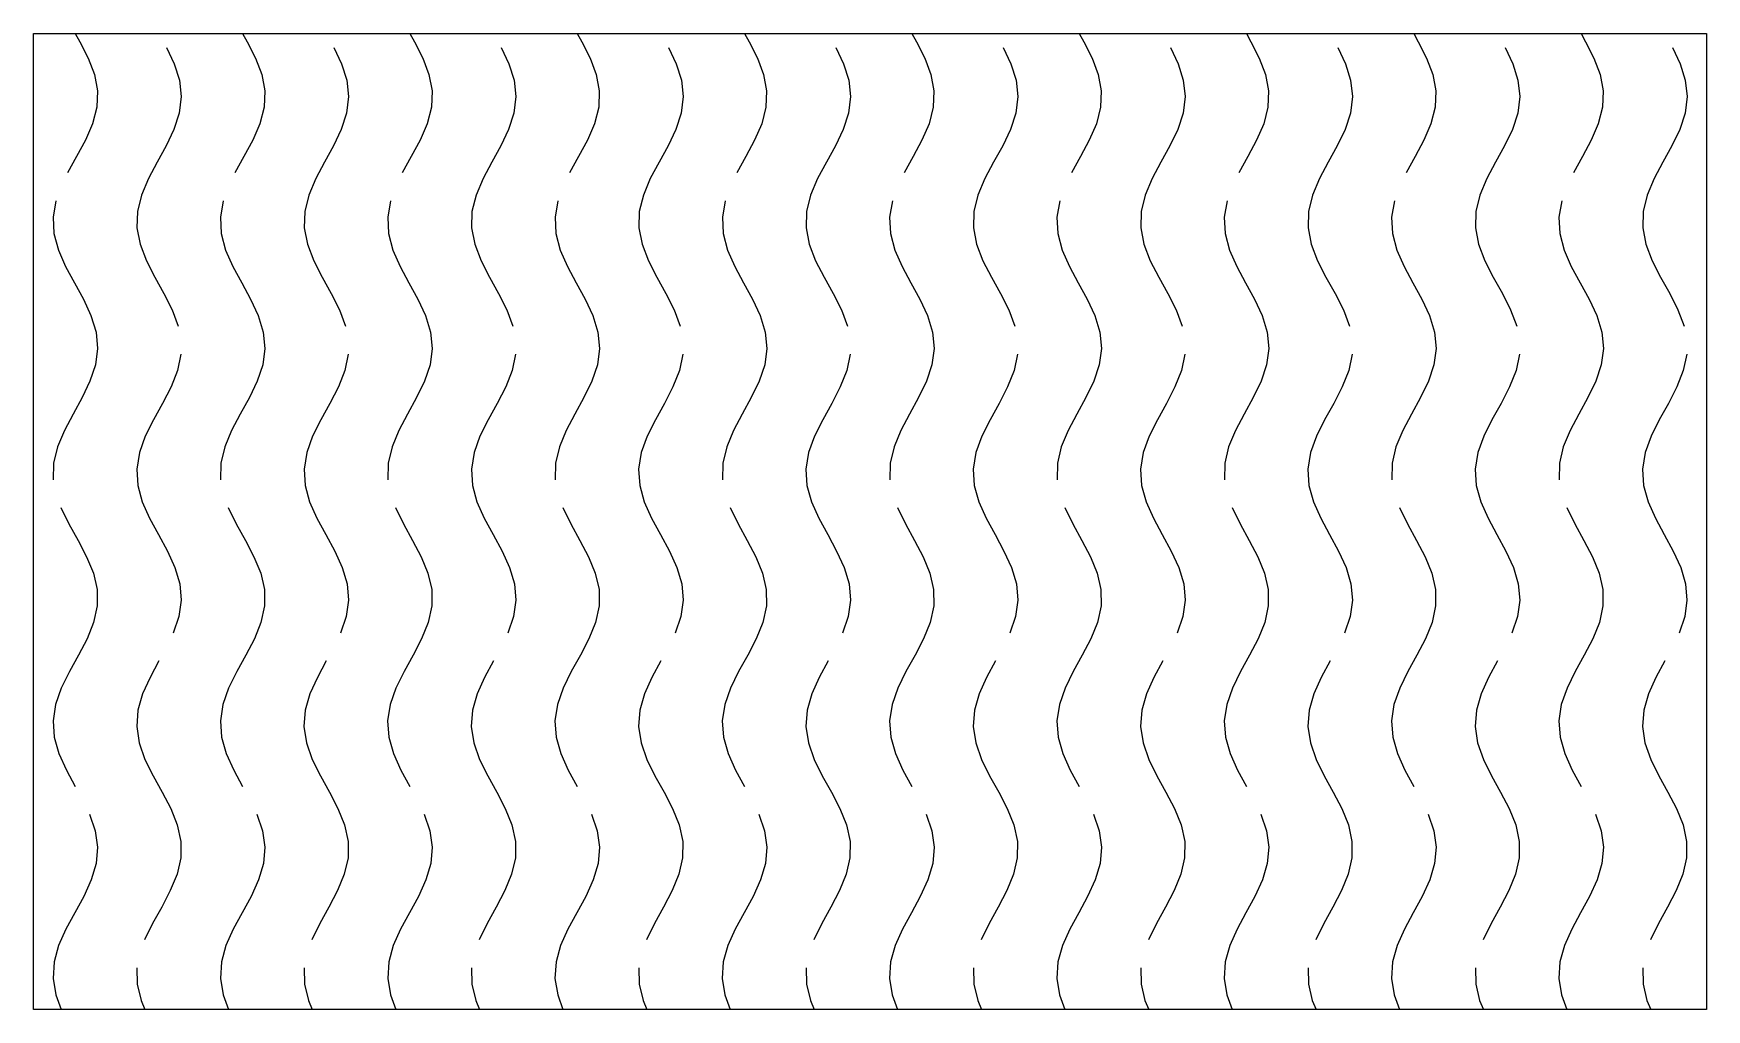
# Model space of a CAD drawing. Header units: millimetres. Extents: x 0 to 120, y 0 to 70.
import ezdxf

# ---------------------------------------------------------------- set-up
doc = ezdxf.new("R2010")
doc.units = ezdxf.units.MM
doc.layers.add('CUT', color=1, linetype='CONTINUOUS')

msp = doc.modelspace()

# ---------------------------------------------------------------- linework, layer by layer
at = {"layer": 'CUT'}
for points in [[(0, 70), (120, 70), (120, 0), (0, 0), (0, 70)], [(3, 70), (3.3262, 69.4118), (3.9244, 68.2353), (4.3689, 67.0588), (4.5858, 65.8824), (4.5389, 64.7059), (4.2362, 63.5294), (3.7278, 62.3529), (3.0985, 61.1765), (2.4528, 60)], [(15, 70), (15.3262, 69.4118), (15.9244, 68.2353), (16.3689, 67.0588), (16.5858, 65.8824), (16.5389, 64.7059), (16.2362, 63.5294), (15.7278, 62.3529), (15.0985, 61.1765), (14.4528, 60)], [(27, 70), (27.3262, 69.4118), (27.9244, 68.2353), (28.3689, 67.0588), (28.5858, 65.8824), (28.5389, 64.7059), (28.2362, 63.5294), (27.7278, 62.3529), (27.0985, 61.1765), (26.4528, 60)], [(39, 70), (39.3262, 69.4118), (39.9244, 68.2353), (40.3689, 67.0588), (40.5858, 65.8824), (40.5389, 64.7059), (40.2362, 63.5294), (39.7278, 62.3529), (39.0985, 61.1765), (38.4528, 60)], [(51, 70), (51.3262, 69.4118), (51.9244, 68.2353), (52.3689, 67.0588), (52.5858, 65.8824), (52.5389, 64.7059), (52.2362, 63.5294), (51.7278, 62.3529), (51.0985, 61.1765), (50.4528, 60)], [(63, 70), (63.3262, 69.4118), (63.9244, 68.2353), (64.3689, 67.0588), (64.5858, 65.8824), (64.5389, 64.7059), (64.2362, 63.5294), (63.7278, 62.3529), (63.0985, 61.1765), (62.4528, 60)], [(75, 70), (75.3262, 69.4118), (75.9244, 68.2353), (76.3689, 67.0588), (76.5858, 65.8824), (76.5389, 64.7059), (76.2362, 63.5294), (75.7278, 62.3529), (75.0985, 61.1765), (74.4528, 60)], [(87, 70), (87.3262, 69.4118), (87.9244, 68.2353), (88.3689, 67.0588), (88.5858, 65.8824), (88.5389, 64.7059), (88.2362, 63.5294), (87.7278, 62.3529), (87.0985, 61.1765), (86.4528, 60)], [(99, 70), (99.3262, 69.4118), (99.9244, 68.2353), (100.3689, 67.0588), (100.5858, 65.8824), (100.5389, 64.7059), (100.2362, 63.5294), (99.7278, 62.3529), (99.0985, 61.1765), (98.4528, 60)], [(111, 70), (111.3262, 69.4118), (111.9244, 68.2353), (112.3689, 67.0588), (112.5858, 65.8824), (112.5389, 64.7059), (112.2362, 63.5294), (111.7278, 62.3529), (111.0985, 61.1765), (110.4528, 60)], [(9.5472, 69), (10.102, 67.8235), (10.4734, 66.6471), (10.5999, 65.4706), (10.4603, 64.2941), (10.0779, 63.1176), (9.5162, 61.9412), (8.8687, 60.7647), (8.2431, 59.5882), (7.7432, 58.4118), (7.4524, 57.2353), (7.4189, 56.0588), (7.6484, 54.8824), (8.1026, 53.7059), (8.706, 52.5294), (9.3583, 51.3529), (9.9511, 50.1765), (10.3856, 49)], [(21.5472, 69), (22.102, 67.8235), (22.4734, 66.6471), (22.5999, 65.4706), (22.4603, 64.2941), (22.0779, 63.1176), (21.5162, 61.9412), (20.8687, 60.7647), (20.2431, 59.5882), (19.7432, 58.4118), (19.4524, 57.2353), (19.4189, 56.0588), (19.6484, 54.8824), (20.1026, 53.7059), (20.706, 52.5294), (21.3583, 51.3529), (21.9511, 50.1765), (22.3856, 49)], [(33.5472, 69), (34.102, 67.8235), (34.4734, 66.6471), (34.5999, 65.4706), (34.4603, 64.2941), (34.0779, 63.1176), (33.5162, 61.9412), (32.8687, 60.7647), (32.2431, 59.5882), (31.7432, 58.4118), (31.4524, 57.2353), (31.4189, 56.0588), (31.6484, 54.8824), (32.1026, 53.7059), (32.706, 52.5294), (33.3583, 51.3529), (33.9511, 50.1765), (34.3856, 49)], [(45.5472, 69), (46.102, 67.8235), (46.4734, 66.6471), (46.5999, 65.4706), (46.4603, 64.2941), (46.0779, 63.1176), (45.5162, 61.9412), (44.8687, 60.7647), (44.2431, 59.5882), (43.7432, 58.4118), (43.4524, 57.2353), (43.4189, 56.0588), (43.6484, 54.8824), (44.1026, 53.7059), (44.706, 52.5294), (45.3583, 51.3529), (45.9511, 50.1765), (46.3856, 49)], [(57.5472, 69), (58.102, 67.8235), (58.4734, 66.6471), (58.5999, 65.4706), (58.4603, 64.2941), (58.0779, 63.1176), (57.5162, 61.9412), (56.8687, 60.7647), (56.2431, 59.5882), (55.7432, 58.4118), (55.4524, 57.2353), (55.4189, 56.0588), (55.6484, 54.8824), (56.1026, 53.7059), (56.706, 52.5294), (57.3583, 51.3529), (57.9511, 50.1765), (58.3856, 49)], [(69.5472, 69), (70.102, 67.8235), (70.4734, 66.6471), (70.5999, 65.4706), (70.4603, 64.2941), (70.0779, 63.1176), (69.5162, 61.9412), (68.8687, 60.7647), (68.2431, 59.5882), (67.7432, 58.4118), (67.4524, 57.2353), (67.4189, 56.0588), (67.6484, 54.8824), (68.1026, 53.7059), (68.706, 52.5294), (69.3583, 51.3529), (69.9511, 50.1765), (70.3856, 49)], [(81.5472, 69), (82.102, 67.8235), (82.4734, 66.6471), (82.5999, 65.4706), (82.4603, 64.2941), (82.0779, 63.1176), (81.5162, 61.9412), (80.8687, 60.7647), (80.2431, 59.5882), (79.7432, 58.4118), (79.4524, 57.2353), (79.4189, 56.0588), (79.6484, 54.8824), (80.1026, 53.7059), (80.706, 52.5294), (81.3583, 51.3529), (81.9511, 50.1765), (82.3856, 49)], [(93.5472, 69), (94.102, 67.8235), (94.4734, 66.6471), (94.5999, 65.4706), (94.4603, 64.2941), (94.0779, 63.1176), (93.5162, 61.9412), (92.8687, 60.7647), (92.2431, 59.5882), (91.7432, 58.4118), (91.4524, 57.2353), (91.4189, 56.0588), (91.6484, 54.8824), (92.1026, 53.7059), (92.706, 52.5294), (93.3583, 51.3529), (93.9511, 50.1765), (94.3856, 49)], [(105.5472, 69), (106.102, 67.8235), (106.4734, 66.6471), (106.5999, 65.4706), (106.4603, 64.2941), (106.0779, 63.1176), (105.5162, 61.9412), (104.8687, 60.7647), (104.2431, 59.5882), (103.7432, 58.4118), (103.4524, 57.2353), (103.4189, 56.0588), (103.6484, 54.8824), (104.1026, 53.7059), (104.706, 52.5294), (105.3583, 51.3529), (105.9511, 50.1765), (106.3856, 49)], [(117.5472, 69), (118.102, 67.8235), (118.4734, 66.6471), (118.5999, 65.4706), (118.4603, 64.2941), (118.0779, 63.1176), (117.5162, 61.9412), (116.8687, 60.7647), (116.2431, 59.5882), (115.7432, 58.4118), (115.4524, 57.2353), (115.4189, 56.0588), (115.6484, 54.8824), (116.1026, 53.7059), (116.706, 52.5294), (117.3583, 51.3529), (117.9511, 50.1765), (118.3856, 49)], [(1.6144, 58), (1.4102, 56.8235), (1.4704, 55.6471), (1.785, 54.4706), (2.3016, 53.2941), (2.9343, 52.1176), (3.578, 50.9412), (4.1255, 49.7647), (4.4859, 48.5882), (4.5992, 47.4118), (4.4466, 46.2353), (4.0534, 45.0588), (3.485, 43.8824), (2.836, 42.7059), (2.2143, 41.5294), (1.7232, 40.3529), (1.4444, 39.1765), (1.4243, 38)], [(13.6144, 58), (13.4102, 56.8235), (13.4704, 55.6471), (13.785, 54.4706), (14.3016, 53.2941), (14.9343, 52.1176), (15.578, 50.9412), (16.1255, 49.7647), (16.4859, 48.5882), (16.5992, 47.4118), (16.4466, 46.2353), (16.0534, 45.0588), (15.485, 43.8824), (14.836, 42.7059), (14.2143, 41.5294), (13.7232, 40.3529), (13.4444, 39.1765), (13.4243, 38)], [(25.6144, 58), (25.4102, 56.8235), (25.4704, 55.6471), (25.785, 54.4706), (26.3016, 53.2941), (26.9343, 52.1176), (27.578, 50.9412), (28.1255, 49.7647), (28.4859, 48.5882), (28.5992, 47.4118), (28.4466, 46.2353), (28.0534, 45.0588), (27.485, 43.8824), (26.836, 42.7059), (26.2143, 41.5294), (25.7232, 40.3529), (25.4444, 39.1765), (25.4243, 38)], [(37.6144, 58), (37.4102, 56.8235), (37.4704, 55.6471), (37.785, 54.4706), (38.3016, 53.2941), (38.9343, 52.1176), (39.578, 50.9412), (40.1255, 49.7647), (40.4859, 48.5882), (40.5992, 47.4118), (40.4466, 46.2353), (40.0534, 45.0588), (39.485, 43.8824), (38.836, 42.7059), (38.2143, 41.5294), (37.7232, 40.3529), (37.4444, 39.1765), (37.4243, 38)], [(49.6144, 58), (49.4102, 56.8235), (49.4704, 55.6471), (49.785, 54.4706), (50.3016, 53.2941), (50.9343, 52.1176), (51.578, 50.9412), (52.1255, 49.7647), (52.4859, 48.5882), (52.5992, 47.4118), (52.4466, 46.2353), (52.0534, 45.0588), (51.485, 43.8824), (50.836, 42.7059), (50.2143, 41.5294), (49.7232, 40.3529), (49.4444, 39.1765), (49.4243, 38)], [(61.6144, 58), (61.4102, 56.8235), (61.4704, 55.6471), (61.785, 54.4706), (62.3016, 53.2941), (62.9343, 52.1176), (63.578, 50.9412), (64.1255, 49.7647), (64.4859, 48.5882), (64.5992, 47.4118), (64.4466, 46.2353), (64.0534, 45.0588), (63.485, 43.8824), (62.836, 42.7059), (62.2143, 41.5294), (61.7232, 40.3529), (61.4444, 39.1765), (61.4243, 38)], [(73.6144, 58), (73.4102, 56.8235), (73.4704, 55.6471), (73.785, 54.4706), (74.3016, 53.2941), (74.9343, 52.1176), (75.578, 50.9412), (76.1255, 49.7647), (76.4859, 48.5882), (76.5992, 47.4118), (76.4466, 46.2353), (76.0534, 45.0588), (75.485, 43.8824), (74.836, 42.7059), (74.2143, 41.5294), (73.7232, 40.3529), (73.4444, 39.1765), (73.4243, 38)], [(85.6144, 58), (85.4102, 56.8235), (85.4704, 55.6471), (85.785, 54.4706), (86.3016, 53.2941), (86.9343, 52.1176), (87.578, 50.9412), (88.1255, 49.7647), (88.4859, 48.5882), (88.5992, 47.4118), (88.4466, 46.2353), (88.0534, 45.0588), (87.485, 43.8824), (86.836, 42.7059), (86.2143, 41.5294), (85.7232, 40.3529), (85.4444, 39.1765), (85.4243, 38)], [(97.6144, 58), (97.4102, 56.8235), (97.4704, 55.6471), (97.785, 54.4706), (98.3016, 53.2941), (98.9343, 52.1176), (99.578, 50.9412), (100.1255, 49.7647), (100.4859, 48.5882), (100.5992, 47.4118), (100.4466, 46.2353), (100.0534, 45.0588), (99.485, 43.8824), (98.836, 42.7059), (98.2143, 41.5294), (97.7232, 40.3529), (97.4444, 39.1765), (97.4243, 38)], [(109.6144, 58), (109.4102, 56.8235), (109.4704, 55.6471), (109.785, 54.4706), (110.3016, 53.2941), (110.9343, 52.1176), (111.578, 50.9412), (112.1255, 49.7647), (112.4859, 48.5882), (112.5992, 47.4118), (112.4466, 46.2353), (112.0534, 45.0588), (111.485, 43.8824), (110.836, 42.7059), (110.2143, 41.5294), (109.7232, 40.3529), (109.4444, 39.1765), (109.4243, 38)], [(10.5757, 47), (10.3338, 45.8235), (9.87, 44.6471), (9.2616, 43.4706), (8.6097, 42.2941), (8.0227, 41.1176), (7.5982, 39.9412), (7.4068, 38.7647), (7.4804, 37.5882), (7.8066, 36.4118), (8.3313, 35.2353), (8.9671, 34.0588), (9.6085, 32.8824), (10.1487, 31.7059), (10.4978, 30.5294), (10.5979, 29.3529), (10.4323, 28.1765), (10.0285, 27)], [(22.5757, 47), (22.3338, 45.8235), (21.87, 44.6471), (21.2616, 43.4706), (20.6097, 42.2941), (20.0227, 41.1176), (19.5982, 39.9412), (19.4068, 38.7647), (19.4804, 37.5882), (19.8066, 36.4118), (20.3313, 35.2353), (20.9671, 34.0588), (21.6085, 32.8824), (22.1487, 31.7059), (22.4978, 30.5294), (22.5979, 29.3529), (22.4323, 28.1765), (22.0285, 27)], [(34.5757, 47), (34.3338, 45.8235), (33.87, 44.6471), (33.2616, 43.4706), (32.6097, 42.2941), (32.0227, 41.1176), (31.5982, 39.9412), (31.4068, 38.7647), (31.4804, 37.5882), (31.8066, 36.4118), (32.3313, 35.2353), (32.9671, 34.0588), (33.6085, 32.8824), (34.1487, 31.7059), (34.4978, 30.5294), (34.5979, 29.3529), (34.4323, 28.1765), (34.0285, 27)], [(46.5757, 47), (46.3338, 45.8235), (45.87, 44.6471), (45.2616, 43.4706), (44.6097, 42.2941), (44.0227, 41.1176), (43.5982, 39.9412), (43.4068, 38.7647), (43.4804, 37.5882), (43.8066, 36.4118), (44.3313, 35.2353), (44.9671, 34.0588), (45.6085, 32.8824), (46.1487, 31.7059), (46.4978, 30.5294), (46.5979, 29.3529), (46.4323, 28.1765), (46.0285, 27)], [(58.5757, 47), (58.3338, 45.8235), (57.87, 44.6471), (57.2616, 43.4706), (56.6097, 42.2941), (56.0227, 41.1176), (55.5982, 39.9412), (55.4068, 38.7647), (55.4804, 37.5882), (55.8066, 36.4118), (56.3313, 35.2353), (56.9671, 34.0588), (57.6085, 32.8824), (58.1487, 31.7059), (58.4978, 30.5294), (58.5979, 29.3529), (58.4323, 28.1765), (58.0285, 27)], [(70.5757, 47), (70.3338, 45.8235), (69.87, 44.6471), (69.2616, 43.4706), (68.6097, 42.2941), (68.0227, 41.1176), (67.5982, 39.9412), (67.4068, 38.7647), (67.4804, 37.5882), (67.8066, 36.4118), (68.3313, 35.2353), (68.9671, 34.0588), (69.6085, 32.8824), (70.1487, 31.7059), (70.4978, 30.5294), (70.5979, 29.3529), (70.4323, 28.1765), (70.0285, 27)], [(82.5757, 47), (82.3338, 45.8235), (81.87, 44.6471), (81.2616, 43.4706), (80.6097, 42.2941), (80.0227, 41.1176), (79.5982, 39.9412), (79.4068, 38.7647), (79.4804, 37.5882), (79.8066, 36.4118), (80.3313, 35.2353), (80.9671, 34.0588), (81.6085, 32.8824), (82.1487, 31.7059), (82.4978, 30.5294), (82.5979, 29.3529), (82.4323, 28.1765), (82.0285, 27)], [(94.5757, 47), (94.3338, 45.8235), (93.87, 44.6471), (93.2616, 43.4706), (92.6097, 42.2941), (92.0227, 41.1176), (91.5982, 39.9412), (91.4068, 38.7647), (91.4804, 37.5882), (91.8066, 36.4118), (92.3313, 35.2353), (92.9671, 34.0588), (93.6085, 32.8824), (94.1487, 31.7059), (94.4978, 30.5294), (94.5979, 29.3529), (94.4323, 28.1765), (94.0285, 27)], [(106.5757, 47), (106.3338, 45.8235), (105.87, 44.6471), (105.2616, 43.4706), (104.6097, 42.2941), (104.0227, 41.1176), (103.5982, 39.9412), (103.4068, 38.7647), (103.4804, 37.5882), (103.8066, 36.4118), (104.3313, 35.2353), (104.9671, 34.0588), (105.6085, 32.8824), (106.1487, 31.7059), (106.4978, 30.5294), (106.5979, 29.3529), (106.4323, 28.1765), (106.0285, 27)], [(118.5757, 47), (118.3338, 45.8235), (117.87, 44.6471), (117.2616, 43.4706), (116.6097, 42.2941), (116.0227, 41.1176), (115.5982, 39.9412), (115.4068, 38.7647), (115.4804, 37.5882), (115.8066, 36.4118), (116.3313, 35.2353), (116.9671, 34.0588), (117.6085, 32.8824), (118.1487, 31.7059), (118.4978, 30.5294), (118.5979, 29.3529), (118.4323, 28.1765), (118.0285, 27)], [(1.9715, 36), (2.5464, 34.8235), (3.1966, 33.6471), (3.8142, 32.4706), (4.2964, 31.2941), (4.563, 30.1176), (4.5697, 28.9412), (4.3153, 27.7647), (3.8423, 26.5882), (3.2292, 25.4118), (2.578, 24.2353), (1.9969, 23.0588), (1.5827, 21.8824), (1.4041, 20.7059), (1.491, 19.5294), (1.8287, 18.3529), (2.3612, 17.1765), (3, 16)], [(13.9715, 36), (14.5464, 34.8235), (15.1966, 33.6471), (15.8142, 32.4706), (16.2964, 31.2941), (16.563, 30.1176), (16.5697, 28.9412), (16.3153, 27.7647), (15.8423, 26.5882), (15.2292, 25.4118), (14.578, 24.2353), (13.9969, 23.0588), (13.5827, 21.8824), (13.4041, 20.7059), (13.491, 19.5294), (13.8287, 18.3529), (14.3612, 17.1765), (15, 16)], [(25.9715, 36), (26.5464, 34.8235), (27.1966, 33.6471), (27.8142, 32.4706), (28.2964, 31.2941), (28.563, 30.1176), (28.5697, 28.9412), (28.3153, 27.7647), (27.8423, 26.5882), (27.2292, 25.4118), (26.578, 24.2353), (25.9969, 23.0588), (25.5827, 21.8824), (25.4041, 20.7059), (25.491, 19.5294), (25.8287, 18.3529), (26.3612, 17.1765), (27, 16)], [(37.9715, 36), (38.5464, 34.8235), (39.1966, 33.6471), (39.8142, 32.4706), (40.2964, 31.2941), (40.563, 30.1176), (40.5697, 28.9412), (40.3153, 27.7647), (39.8423, 26.5882), (39.2292, 25.4118), (38.578, 24.2353), (37.9969, 23.0588), (37.5827, 21.8824), (37.4041, 20.7059), (37.491, 19.5294), (37.8287, 18.3529), (38.3612, 17.1765), (39, 16)], [(49.9715, 36), (50.5464, 34.8235), (51.1966, 33.6471), (51.8142, 32.4706), (52.2964, 31.2941), (52.563, 30.1176), (52.5697, 28.9412), (52.3153, 27.7647), (51.8423, 26.5882), (51.2292, 25.4118), (50.578, 24.2353), (49.9969, 23.0588), (49.5827, 21.8824), (49.4041, 20.7059), (49.491, 19.5294), (49.8287, 18.3529), (50.3612, 17.1765), (51, 16)], [(61.9715, 36), (62.5464, 34.8235), (63.1966, 33.6471), (63.8142, 32.4706), (64.2964, 31.2941), (64.563, 30.1176), (64.5697, 28.9412), (64.3153, 27.7647), (63.8423, 26.5882), (63.2292, 25.4118), (62.578, 24.2353), (61.9969, 23.0588), (61.5827, 21.8824), (61.4041, 20.7059), (61.491, 19.5294), (61.8287, 18.3529), (62.3612, 17.1765), (63, 16)], [(73.9715, 36), (74.5464, 34.8235), (75.1966, 33.6471), (75.8142, 32.4706), (76.2964, 31.2941), (76.563, 30.1176), (76.5697, 28.9412), (76.3153, 27.7647), (75.8423, 26.5882), (75.2292, 25.4118), (74.578, 24.2353), (73.9969, 23.0588), (73.5827, 21.8824), (73.4041, 20.7059), (73.491, 19.5294), (73.8287, 18.3529), (74.3612, 17.1765), (75, 16)], [(85.9715, 36), (86.5464, 34.8235), (87.1966, 33.6471), (87.8142, 32.4706), (88.2964, 31.2941), (88.563, 30.1176), (88.5697, 28.9412), (88.3153, 27.7647), (87.8423, 26.5882), (87.2292, 25.4118), (86.578, 24.2353), (85.9969, 23.0588), (85.5827, 21.8824), (85.4041, 20.7059), (85.491, 19.5294), (85.8287, 18.3529), (86.3612, 17.1765), (87, 16)], [(97.9715, 36), (98.5464, 34.8235), (99.1966, 33.6471), (99.8142, 32.4706), (100.2964, 31.2941), (100.563, 30.1176), (100.5697, 28.9412), (100.3153, 27.7647), (99.8423, 26.5882), (99.2292, 25.4118), (98.578, 24.2353), (97.9969, 23.0588), (97.5827, 21.8824), (97.4041, 20.7059), (97.491, 19.5294), (97.8287, 18.3529), (98.3612, 17.1765), (99, 16)], [(109.9715, 36), (110.5464, 34.8235), (111.1966, 33.6471), (111.8142, 32.4706), (112.2964, 31.2941), (112.563, 30.1176), (112.5697, 28.9412), (112.3153, 27.7647), (111.8423, 26.5882), (111.2292, 25.4118), (110.578, 24.2353), (109.9969, 23.0588), (109.5827, 21.8824), (109.4041, 20.7059), (109.491, 19.5294), (109.8287, 18.3529), (110.3612, 17.1765), (111, 16)], [(9, 25), (8.3612, 23.8235), (7.8287, 22.6471), (7.491, 21.4706), (7.4041, 20.2941), (7.5827, 19.1176), (7.9969, 17.9412), (8.578, 16.7647), (9.2292, 15.5882), (9.8423, 14.4118), (10.3153, 13.2353), (10.5697, 12.0588), (10.563, 10.8824), (10.2964, 9.7059), (9.8142, 8.5294), (9.1966, 7.3529), (8.5464, 6.1765), (7.9715, 5)], [(21, 25), (20.3612, 23.8235), (19.8287, 22.6471), (19.491, 21.4706), (19.4041, 20.2941), (19.5827, 19.1176), (19.9969, 17.9412), (20.578, 16.7647), (21.2292, 15.5882), (21.8423, 14.4118), (22.3153, 13.2353), (22.5697, 12.0588), (22.563, 10.8824), (22.2964, 9.7059), (21.8142, 8.5294), (21.1966, 7.3529), (20.5464, 6.1765), (19.9715, 5)], [(33, 25), (32.3612, 23.8235), (31.8287, 22.6471), (31.491, 21.4706), (31.4041, 20.2941), (31.5827, 19.1176), (31.9969, 17.9412), (32.578, 16.7647), (33.2292, 15.5882), (33.8423, 14.4118), (34.3153, 13.2353), (34.5697, 12.0588), (34.563, 10.8824), (34.2964, 9.7059), (33.8142, 8.5294), (33.1966, 7.3529), (32.5464, 6.1765), (31.9715, 5)], [(45, 25), (44.3612, 23.8235), (43.8287, 22.6471), (43.491, 21.4706), (43.4041, 20.2941), (43.5827, 19.1176), (43.9969, 17.9412), (44.578, 16.7647), (45.2292, 15.5882), (45.8423, 14.4118), (46.3153, 13.2353), (46.5697, 12.0588), (46.563, 10.8824), (46.2964, 9.7059), (45.8142, 8.5294), (45.1966, 7.3529), (44.5464, 6.1765), (43.9715, 5)], [(57, 25), (56.3612, 23.8235), (55.8287, 22.6471), (55.491, 21.4706), (55.4041, 20.2941), (55.5827, 19.1176), (55.9969, 17.9412), (56.578, 16.7647), (57.2292, 15.5882), (57.8423, 14.4118), (58.3153, 13.2353), (58.5697, 12.0588), (58.563, 10.8824), (58.2964, 9.7059), (57.8142, 8.5294), (57.1966, 7.3529), (56.5464, 6.1765), (55.9715, 5)], [(69, 25), (68.3612, 23.8235), (67.8287, 22.6471), (67.491, 21.4706), (67.4041, 20.2941), (67.5827, 19.1176), (67.9969, 17.9412), (68.578, 16.7647), (69.2292, 15.5882), (69.8423, 14.4118), (70.3153, 13.2353), (70.5697, 12.0588), (70.563, 10.8824), (70.2964, 9.7059), (69.8142, 8.5294), (69.1966, 7.3529), (68.5464, 6.1765), (67.9715, 5)], [(81, 25), (80.3612, 23.8235), (79.8287, 22.6471), (79.491, 21.4706), (79.4041, 20.2941), (79.5827, 19.1176), (79.9969, 17.9412), (80.578, 16.7647), (81.2292, 15.5882), (81.8423, 14.4118), (82.3153, 13.2353), (82.5697, 12.0588), (82.563, 10.8824), (82.2964, 9.7059), (81.8142, 8.5294), (81.1966, 7.3529), (80.5464, 6.1765), (79.9715, 5)], [(93, 25), (92.3612, 23.8235), (91.8287, 22.6471), (91.491, 21.4706), (91.4041, 20.2941), (91.5827, 19.1176), (91.9969, 17.9412), (92.578, 16.7647), (93.2292, 15.5882), (93.8423, 14.4118), (94.3153, 13.2353), (94.5697, 12.0588), (94.563, 10.8824), (94.2964, 9.7059), (93.8142, 8.5294), (93.1966, 7.3529), (92.5464, 6.1765), (91.9715, 5)], [(105, 25), (104.3612, 23.8235), (103.8287, 22.6471), (103.491, 21.4706), (103.4041, 20.2941), (103.5827, 19.1176), (103.9969, 17.9412), (104.578, 16.7647), (105.2292, 15.5882), (105.8423, 14.4118), (106.3153, 13.2353), (106.5697, 12.0588), (106.563, 10.8824), (106.2964, 9.7059), (105.8142, 8.5294), (105.1966, 7.3529), (104.5464, 6.1765), (103.9715, 5)], [(117, 25), (116.3612, 23.8235), (115.8287, 22.6471), (115.491, 21.4706), (115.4041, 20.2941), (115.5827, 19.1176), (115.9969, 17.9412), (116.578, 16.7647), (117.2292, 15.5882), (117.8423, 14.4118), (118.3153, 13.2353), (118.5697, 12.0588), (118.563, 10.8824), (118.2964, 9.7059), (117.8142, 8.5294), (117.1966, 7.3529), (116.5464, 6.1765), (115.9715, 5)], [(4.0285, 14), (4.4323, 12.8235), (4.5979, 11.6471), (4.4978, 10.4706), (4.1487, 9.2941), (3.6085, 8.1176), (2.9671, 6.9412), (2.3313, 5.7647), (1.8066, 4.5882), (1.4804, 3.4118), (1.4068, 2.2353), (1.5982, 1.0588), (1.9803, 0)], [(16.0285, 14), (16.4323, 12.8235), (16.5979, 11.6471), (16.4978, 10.4706), (16.1487, 9.2941), (15.6085, 8.1176), (14.9671, 6.9412), (14.3313, 5.7647), (13.8066, 4.5882), (13.4804, 3.4118), (13.4068, 2.2353), (13.5982, 1.0588), (13.9803, 0)], [(28.0285, 14), (28.4323, 12.8235), (28.5979, 11.6471), (28.4978, 10.4706), (28.1487, 9.2941), (27.6085, 8.1176), (26.9671, 6.9412), (26.3313, 5.7647), (25.8066, 4.5882), (25.4804, 3.4118), (25.4068, 2.2353), (25.5982, 1.0588), (25.9803, 0)], [(40.0285, 14), (40.4323, 12.8235), (40.5979, 11.6471), (40.4978, 10.4706), (40.1487, 9.2941), (39.6085, 8.1176), (38.9671, 6.9412), (38.3313, 5.7647), (37.8066, 4.5882), (37.4804, 3.4118), (37.4068, 2.2353), (37.5982, 1.0588), (37.9803, 0)], [(52.0285, 14), (52.4323, 12.8235), (52.5979, 11.6471), (52.4978, 10.4706), (52.1487, 9.2941), (51.6085, 8.1176), (50.9671, 6.9412), (50.3313, 5.7647), (49.8066, 4.5882), (49.4804, 3.4118), (49.4068, 2.2353), (49.5982, 1.0588), (49.9803, 0)], [(64.0285, 14), (64.4323, 12.8235), (64.5979, 11.6471), (64.4978, 10.4706), (64.1487, 9.2941), (63.6085, 8.1176), (62.9671, 6.9412), (62.3313, 5.7647), (61.8066, 4.5882), (61.4804, 3.4118), (61.4068, 2.2353), (61.5982, 1.0588), (61.9803, 0)], [(76.0285, 14), (76.4323, 12.8235), (76.5979, 11.6471), (76.4978, 10.4706), (76.1487, 9.2941), (75.6085, 8.1176), (74.9671, 6.9412), (74.3313, 5.7647), (73.8066, 4.5882), (73.4804, 3.4118), (73.4068, 2.2353), (73.5982, 1.0588), (73.9803, 0)], [(88.0285, 14), (88.4323, 12.8235), (88.5979, 11.6471), (88.4978, 10.4706), (88.1487, 9.2941), (87.6085, 8.1176), (86.9671, 6.9412), (86.3313, 5.7647), (85.8066, 4.5882), (85.4804, 3.4118), (85.4068, 2.2353), (85.5982, 1.0588), (85.9803, 0)], [(100.0285, 14), (100.4323, 12.8235), (100.5979, 11.6471), (100.4978, 10.4706), (100.1487, 9.2941), (99.6085, 8.1176), (98.9671, 6.9412), (98.3313, 5.7647), (97.8066, 4.5882), (97.4804, 3.4118), (97.4068, 2.2353), (97.5982, 1.0588), (97.9803, 0)], [(112.0285, 14), (112.4323, 12.8235), (112.5979, 11.6471), (112.4978, 10.4706), (112.1487, 9.2941), (111.6085, 8.1176), (110.9671, 6.9412), (110.3313, 5.7647), (109.8066, 4.5882), (109.4804, 3.4118), (109.4068, 2.2353), (109.5982, 1.0588), (109.9803, 0)], [(7.4243, 3), (7.4444, 1.8235), (7.7232, 0.6471), (7.9933, 0)], [(19.4243, 3), (19.4444, 1.8235), (19.7232, 0.6471), (19.9933, 0)], [(31.4243, 3), (31.4444, 1.8235), (31.7232, 0.6471), (31.9933, 0)], [(43.4243, 3), (43.4444, 1.8235), (43.7232, 0.6471), (43.9933, 0)], [(55.4243, 3), (55.4444, 1.8235), (55.7232, 0.6471), (55.9933, 0)], [(67.4243, 3), (67.4444, 1.8235), (67.7232, 0.6471), (67.9933, 0)], [(79.4243, 3), (79.4444, 1.8235), (79.7232, 0.6471), (79.9933, 0)], [(91.4243, 3), (91.4444, 1.8235), (91.7232, 0.6471), (91.9933, 0)], [(103.4243, 3), (103.4444, 1.8235), (103.7232, 0.6471), (103.9933, 0)], [(115.4243, 3), (115.4444, 1.8235), (115.7232, 0.6471), (115.9933, 0)]]:
    msp.add_lwpolyline(points, dxfattribs=at)

doc.saveas('drawing.dxf')
